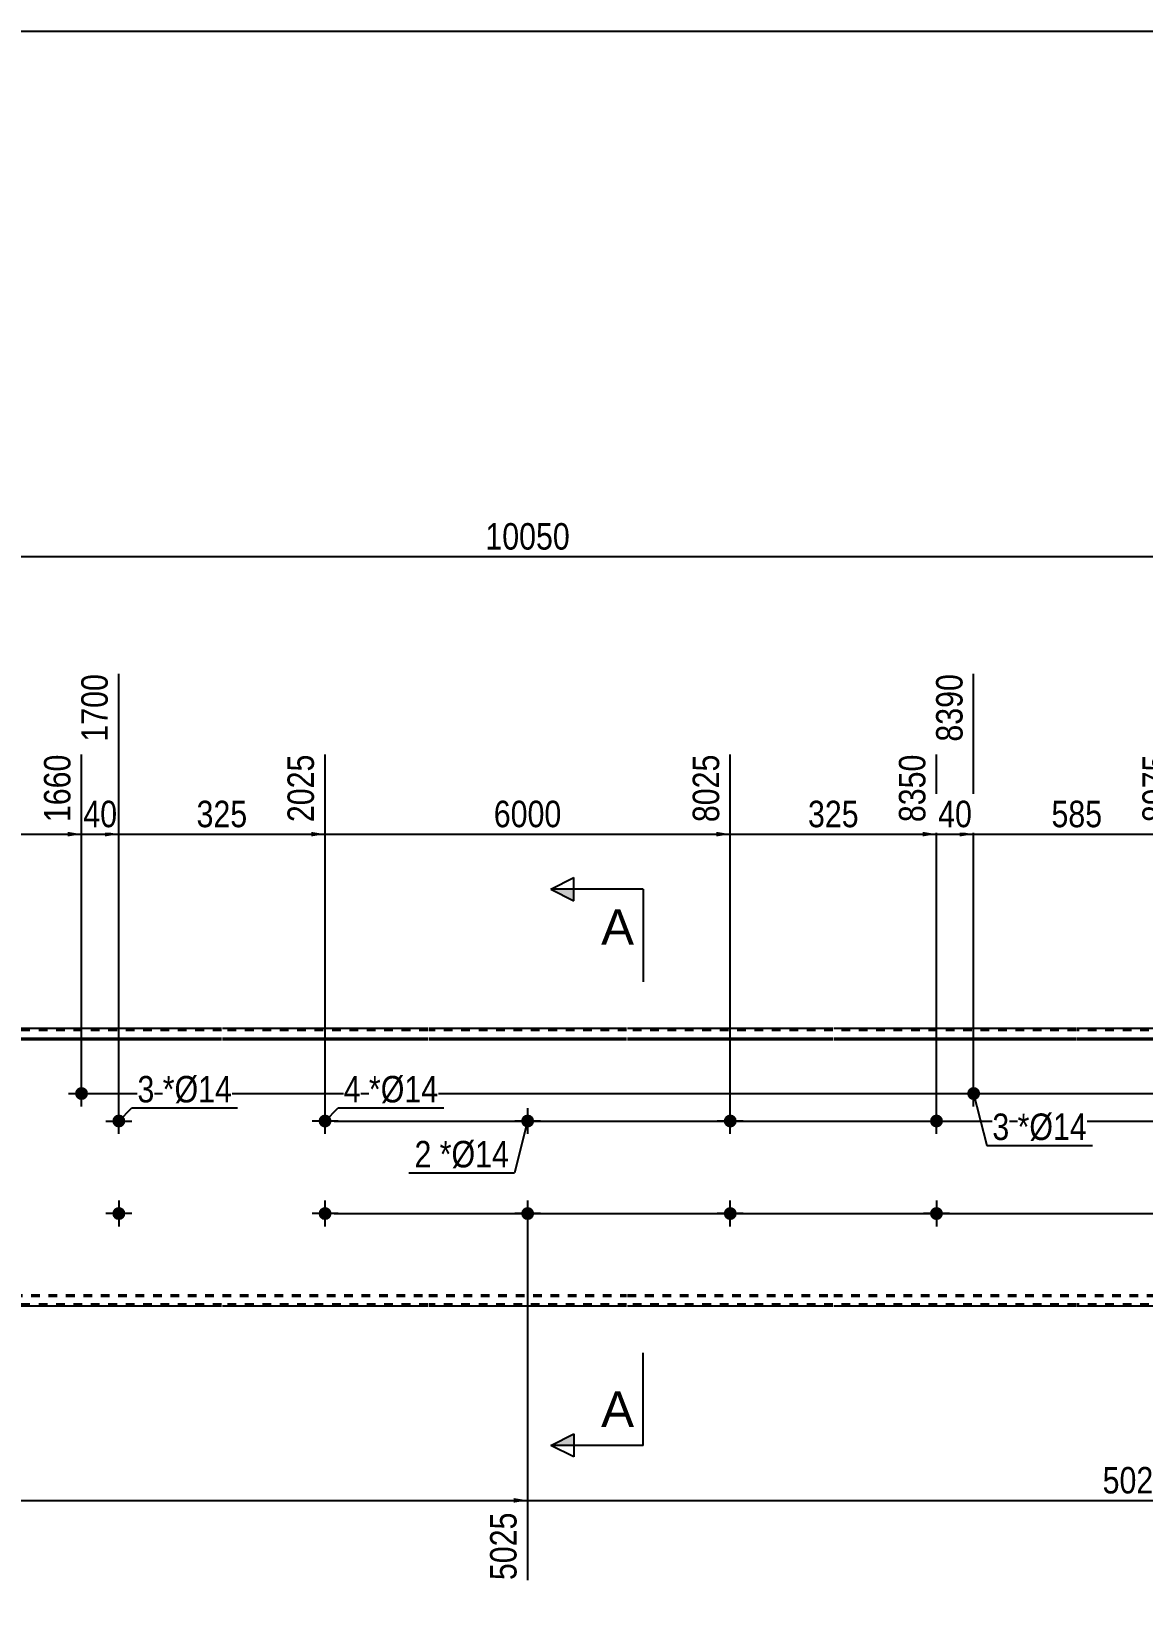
# Model space of a CAD drawing. Header units: millimetres. Extents: x -61 to 342, y -154 to 123.
# Drawn here: x 78 to 198.1, y -47 to 122.8 of the extents above; entities that cross this region are included whole.
import ezdxf

# ---------------------------------------------------------------- set-up
doc = ezdxf.new("R2010")
doc.units = ezdxf.units.MM
doc.linetypes.add('DXK_LINE_DOT1', pattern=[1.8814, 0.9407, -0.9407])
doc.styles.add('Arial', font='ARIAL.TTF', dxfattribs={"height": 0.2})
doc.styles.add('Arial Narrow', font='ARIALN.TTF', dxfattribs={"height": 0.2})

# ---------------------------------------------------------------- blocks, each defined once
blk = doc.blocks.new('Unknown-627190871-2030')
at = {"color": 5, "linetype": 'Continuous'}
blk.add_line((341.77, 122.75), (-58.23, 122.75), dxfattribs=at)
blk = doc.blocks.new('Part-627190871-1218 - 1203')
at = {"color": 2, "linetype": 'Continuous'}
for p, q in [((0, 15), (0, -15)), ((13.6, 15), (0, 15)), ((0, 13.94), (13.6, 13.94)), ((0, 13.8), (13.6, 13.8)), ((39.91, 15), (13.7, 15)), ((13.7, 13.94), (39.91, 13.94)), ((13.7, 13.8), (39.91, 13.8)), ((72.21, 15), (40.01, 15)), ((40.01, 13.94), (72.21, 13.94)), ((40.01, 13.8), (72.21, 13.8)), ((98.52, 15), (72.31, 15)), ((72.31, 13.94), (98.52, 13.94)), ((72.31, 13.8), (98.52, 13.8)), ((120.82, 15), (98.62, 15)), ((98.62, 13.94), (120.82, 13.94)), ((98.62, 13.8), (120.82, 13.8)), ((142.32, 15), (120.92, 15)), ((120.92, 13.94), (142.32, 13.94)), ((120.92, 13.8), (142.32, 13.8)), ((164.61, 15), (142.42, 15)), ((142.42, 13.94), (164.61, 13.94)), ((142.42, 13.8), (164.61, 13.8)), ((190.93, 15), (164.71, 15)), ((164.71, 13.94), (190.93, 13.94)), ((164.71, 13.8), (190.93, 13.8)), ((223.22, 15), (191.03, 15)), ((191.03, 13.94), (223.22, 13.94)), ((191.03, 13.8), (223.22, 13.8)), ((249.54, 15), (223.32, 15)), ((223.32, 13.94), (249.54, 13.94)), ((223.32, 13.8), (249.54, 13.8)), ((263.24, 15), (249.64, 15)), ((249.64, 13.94), (263.24, 13.94)), ((249.64, 13.8), (263.24, 13.8)), ((263.24, 15), (263.24, -15)), ((13.6, -15), (0, -15)), ((39.91, -15), (13.7, -15)), ((72.21, -15), (40.01, -15)), ((98.52, -15), (72.31, -15)), ((120.82, -15), (98.62, -15)), ((142.32, -15), (120.92, -15)), ((164.61, -15), (142.42, -15)), ((190.93, -15), (164.71, -15)), ((223.22, -15), (191.03, -15)), ((249.54, -15), (223.32, -15)), ((263.24, -15), (249.64, -15))]:
    blk.add_line(p, q, dxfattribs=at)
at = {"color": 7, "linetype": 'DXK_LINE_DOT1'}
for p, q in [((13.6, 14.8), (0, 14.8)), ((39.91, 14.8), (13.7, 14.8)), ((72.21, 14.8), (40.01, 14.8)), ((98.52, 14.8), (72.31, 14.8)), ((120.82, 14.8), (98.62, 14.8)), ((142.32, 14.8), (120.92, 14.8)), ((164.61, 14.8), (142.42, 14.8)), ((190.93, 14.8), (164.71, 14.8)), ((223.22, 14.8), (191.03, 14.8)), ((249.54, 14.8), (223.32, 14.8)), ((263.24, 14.8), (249.64, 14.8)), ((0, -13.8), (13.6, -13.8)), ((0, -13.94), (13.6, -13.94)), ((13.6, -14.8), (0, -14.8)), ((13.7, -13.8), (39.91, -13.8)), ((13.7, -13.94), (39.91, -13.94)), ((39.91, -14.8), (13.7, -14.8)), ((40.01, -13.8), (72.21, -13.8)), ((40.01, -13.94), (72.21, -13.94)), ((72.21, -14.8), (40.01, -14.8)), ((72.31, -13.8), (98.52, -13.8)), ((72.31, -13.94), (98.52, -13.94)), ((98.52, -14.8), (72.31, -14.8)), ((98.62, -13.8), (120.82, -13.8)), ((98.62, -13.94), (120.82, -13.94)), ((120.82, -14.8), (98.62, -14.8)), ((120.92, -13.8), (142.32, -13.8)), ((120.92, -13.94), (142.32, -13.94)), ((142.32, -14.8), (120.92, -14.8)), ((142.42, -13.8), (164.61, -13.8)), ((142.42, -13.94), (164.61, -13.94)), ((164.61, -14.8), (142.42, -14.8)), ((164.71, -13.8), (190.93, -13.8)), ((164.71, -13.94), (190.93, -13.94)), ((190.93, -14.8), (164.71, -14.8)), ((191.03, -13.8), (223.22, -13.8)), ((191.03, -13.94), (223.22, -13.94)), ((223.22, -14.8), (191.03, -14.8)), ((223.32, -13.8), (249.54, -13.8)), ((223.32, -13.94), (249.54, -13.94)), ((249.54, -14.8), (223.32, -14.8)), ((249.64, -13.8), (263.24, -13.8)), ((249.64, -13.94), (263.24, -13.94)), ((263.24, -14.8), (249.64, -14.8))]:
    blk.add_line(p, q, dxfattribs=at)
blk = doc.blocks.new('Bolt-627190871-1219 - 1203')
at = {"linetype": 'Continuous'}
blk.add_hatch(color=3, dxfattribs=at).paths.add_polyline_path([(179.13, 7.97, -1), (180.53, 7.97, -1)])
at = {"color": 3, "linetype": 'Continuous'}
for p, q in [((179.83, 6.57), (179.83, 9.37)), ((178.43, 7.97), (181.23, 7.97))]:
    blk.add_line(p, q, dxfattribs=at)
blk = doc.blocks.new('Bolt-627190871-1221 - 1203')
at = {"linetype": 'Continuous'}
blk.add_hatch(color=3, dxfattribs=at).paths.add_polyline_path([(176.51, -5, -1), (175.11, -5, -1)])
at = {"color": 3, "linetype": 'Continuous'}
for p, q in [((177.21, -5), (174.41, -5)), ((175.81, -3.6), (175.81, -6.4))]:
    blk.add_line(p, q, dxfattribs=at)
blk = doc.blocks.new('Bolt-627190871-1224 - 1203')
at = {"linetype": 'Continuous'}
blk.add_hatch(color=3, dxfattribs=at).paths.add_polyline_path([(82.7, 7.97, -1), (84.1, 7.97, -1)])
at = {"color": 3, "linetype": 'Continuous'}
for p, q in [((83.4, 6.57), (83.4, 9.37)), ((82, 7.97), (84.8, 7.97))]:
    blk.add_line(p, q, dxfattribs=at)
blk = doc.blocks.new('Bolt-627190871-1227 - 1203')
at = {"linetype": 'Continuous'}
for points in [[(132.32, 5, -1), (130.92, 5, -1)], [(132.32, -5, -1), (130.92, -5, -1)]]:
    blk.add_hatch(color=3, dxfattribs=at).paths.add_polyline_path(points)
at = {"color": 3, "linetype": 'Continuous'}
for p, q in [((131.62, 6.4), (131.62, 3.6)), ((133.02, 5), (130.22, 5)), ((133.02, -5), (130.22, -5)), ((131.62, -3.6), (131.62, -6.4))]:
    blk.add_line(p, q, dxfattribs=at)
blk = doc.blocks.new('Bolt-627190871-1228 - 1203')
at = {"linetype": 'Continuous'}
blk.add_hatch(color=3, dxfattribs=at).paths.add_polyline_path([(175.11, 5, -1), (176.51, 5, -1)])
at = {"color": 3, "linetype": 'Continuous'}
for p, q in [((175.81, 3.6), (175.81, 6.4)), ((174.41, 5), (177.21, 5))]:
    blk.add_line(p, q, dxfattribs=at)
blk = doc.blocks.new('Bolt-627190871-1230 - 1203')
at = {"linetype": 'Continuous'}
blk.add_hatch(color=3, dxfattribs=at).paths.add_polyline_path([(86.73, 5, -1), (88.13, 5, -1)])
at = {"color": 3, "linetype": 'Continuous'}
for p, q in [((87.43, 3.6), (87.43, 6.4)), ((86.03, 5), (88.83, 5))]:
    blk.add_line(p, q, dxfattribs=at)
blk = doc.blocks.new('Bolt-627190871-1231 - 1203')
at = {"linetype": 'Continuous'}
blk.add_hatch(color=3, dxfattribs=at).paths.add_polyline_path([(88.13, -5, -1), (86.73, -5, -1)])
at = {"color": 3, "linetype": 'Continuous'}
for p, q in [((88.83, -5), (86.03, -5)), ((87.43, -3.6), (87.43, -6.4))]:
    blk.add_line(p, q, dxfattribs=at)
blk = doc.blocks.new('Bolt-627190871-1232 - 1203')
at = {"linetype": 'Continuous'}
for points in [[(1.8, 5, -1), (3.2, 5, -1)], [(109.02, 5, -1), (110.42, 5, -1)]]:
    blk.add_hatch(color=3, dxfattribs=at).paths.add_polyline_path(points)
at = {"color": 3, "linetype": 'Continuous'}
for p, q in [((2.5, 3.6), (2.5, 6.4)), ((109.72, 3.6), (109.72, 6.4)), ((3.9, 5), (1.1, 5)), ((111.12, 5), (108.32, 5))]:
    blk.add_line(p, q, dxfattribs=at)
blk = doc.blocks.new('Bolt-627190871-1233 - 1203')
at = {"linetype": 'Continuous'}
for points in [[(1.8, -5, -1), (3.2, -5, -1)], [(109.02, -5, -1), (110.42, -5, -1)]]:
    blk.add_hatch(color=3, dxfattribs=at).paths.add_polyline_path(points)
at = {"color": 3, "linetype": 'Continuous'}
for p, q in [((3.9, -5), (1.1, -5)), ((2.5, -6.4), (2.5, -3.6)), ((111.12, -5), (108.32, -5)), ((109.72, -6.4), (109.72, -3.6))]:
    blk.add_line(p, q, dxfattribs=at)
blk = doc.blocks.new('Bolt-627190871-1236 - 1203')
at = {"linetype": 'Continuous'}
for points in [[(152.82, 5, -1), (154.22, 5, -1)], [(260.04, 5, -1), (261.44, 5, -1)]]:
    blk.add_hatch(color=3, dxfattribs=at).paths.add_polyline_path(points)
at = {"color": 3, "linetype": 'Continuous'}
for p, q in [((153.52, 3.6), (153.52, 6.4)), ((260.74, 3.6), (260.74, 6.4)), ((154.92, 5), (152.12, 5)), ((262.14, 5), (259.34, 5))]:
    blk.add_line(p, q, dxfattribs=at)
blk = doc.blocks.new('Bolt-627190871-1237 - 1203')
at = {"linetype": 'Continuous'}
for points in [[(152.82, -5, -1), (154.22, -5, -1)], [(260.04, -5, -1), (261.44, -5, -1)]]:
    blk.add_hatch(color=3, dxfattribs=at).paths.add_polyline_path(points)
at = {"color": 3, "linetype": 'Continuous'}
for p, q in [((154.92, -5), (152.12, -5)), ((153.52, -6.4), (153.52, -3.6)), ((262.14, -5), (259.34, -5)), ((260.74, -6.4), (260.74, -3.6))]:
    blk.add_line(p, q, dxfattribs=at)
blk = doc.blocks.new('StraightDimension-627190871-1289 - 1203')
at = {"linetype": 'Continuous'}
blk.add_hatch(color=7, dxfattribs=at).paths.add_polyline_path([(85.93, 36.25), (87.43, 36), (85.93, 35.75)])
at = {"color": 7, "linetype": 'Continuous'}
for p, q in [((87.43, 6), (87.43, 53.31)), ((83.4, 8.97), (83.4, 44.61)), ((83.4, 36), (87.43, 36))]:
    blk.add_line(p, q, dxfattribs=at)
at = {"color": 0, "linetype": 'Continuous'}
blk.add_wipeout([(86.83, 53.91), (82.63, 53.91), (82.63, 45.4), (86.83, 45.4)], dxfattribs=at)
at = {"color": 0}
blk.add_wipeout([(87.84, 36.15), (87.84, 40.35), (82.99, 40.35), (82.99, 36.15)], dxfattribs=at)
at = {"color": 3, "linetype": 'Continuous', "style": 'Arial Narrow'}
blk.add_text('1700', height=2.863, rotation=90.0002, dxfattribs=at).set_placement((86.23, 46))
at = {"color": 3, "style": 'Arial Narrow'}
blk.add_text('40', height=2.863, dxfattribs=at).set_placement((83.59, 36.75))
blk = doc.blocks.new('StraightDimension-627190871-1284 - 1203')
at = {"linetype": 'Continuous'}
blk.add_hatch(color=7, dxfattribs=at).paths.add_polyline_path([(200.63, 36.25), (202.13, 36), (200.63, 35.75)])
at = {"color": 7, "linetype": 'Continuous'}
for p, q in [((179.83, 8.97), (179.83, 53.31)), ((202.13, 6), (202.13, 44.61)), ((179.83, 36), (202.13, 36))]:
    blk.add_line(p, q, dxfattribs=at)
at = {"color": 0, "linetype": 'Continuous'}
blk.add_wipeout([(201.53, 45.21), (197.33, 45.21), (197.33, 36.7), (201.53, 36.7)], dxfattribs=at)
at = {"color": 0}
blk.add_wipeout([(194.32, 36.15), (194.32, 40.35), (187.64, 40.35), (187.64, 36.15)], dxfattribs=at)
at = {"color": 3, "linetype": 'Continuous', "style": 'Arial Narrow'}
blk.add_text('8975', height=2.863, rotation=90.0002, dxfattribs=at).set_placement((200.93, 37.3))
at = {"color": 3, "style": 'Arial Narrow'}
blk.add_text('585', height=2.863, dxfattribs=at).set_placement((188.24, 36.75))
blk = doc.blocks.new('StraightDimension-627190871-1286 - 1203')
at = {"linetype": 'Continuous'}
blk.add_hatch(color=7, dxfattribs=at).paths.add_polyline_path([(174.31, 36.25), (175.81, 36), (174.31, 35.75)])
at = {"color": 7, "linetype": 'Continuous'}
for p, q in [((153.52, 6), (153.52, 44.61)), ((175.81, 6), (175.81, 44.61)), ((153.52, 36), (175.81, 36))]:
    blk.add_line(p, q, dxfattribs=at)
at = {"color": 0, "linetype": 'Continuous'}
blk.add_wipeout([(175.21, 45.21), (171.01, 45.21), (171.01, 36.7), (175.21, 36.7)], dxfattribs=at)
at = {"color": 0}
blk.add_wipeout([(168.01, 36.15), (168.01, 40.35), (161.32, 40.35), (161.32, 36.15)], dxfattribs=at)
at = {"color": 3, "linetype": 'Continuous', "style": 'Arial Narrow'}
blk.add_text('8350', height=2.863, rotation=90.0002, dxfattribs=at).set_placement((174.61, 37.3))
at = {"color": 3, "style": 'Arial Narrow'}
blk.add_text('325', height=2.863, dxfattribs=at).set_placement((161.92, 36.75))
blk = doc.blocks.new('StraightDimension-627190871-1290 - 1203')
at = {"linetype": 'Continuous'}
blk.add_hatch(color=7, dxfattribs=at).paths.add_polyline_path([(81.9, 36.25), (83.4, 36), (81.9, 35.75)])
at = {"color": 7, "linetype": 'Continuous'}
for p, q in [((61.11, 6), (61.11, 48.51)), ((83.4, 8.97), (83.4, 44.61)), ((61.11, 36), (83.4, 36))]:
    blk.add_line(p, q, dxfattribs=at)
at = {"color": 0, "linetype": 'Continuous'}
blk.add_wipeout([(82.8, 45.21), (78.6, 45.21), (78.6, 36.7), (82.8, 36.7)], dxfattribs=at)
at = {"color": 0}
blk.add_wipeout([(75.6, 36.15), (75.6, 40.35), (68.92, 40.35), (68.92, 36.15)], dxfattribs=at)
at = {"color": 3, "linetype": 'Continuous', "style": 'Arial Narrow'}
blk.add_text('1660', height=2.863, rotation=90.0002, dxfattribs=at).set_placement((82.2, 37.3))
at = {"color": 3, "style": 'Arial Narrow'}
blk.add_text('585', height=2.863, dxfattribs=at).set_placement((69.52, 36.75))
blk = doc.blocks.new('StraightDimension-627190871-1288 - 1203')
at = {"linetype": 'Continuous'}
blk.add_hatch(color=7, dxfattribs=at).paths.add_polyline_path([(108.22, 36.25), (109.72, 36), (108.22, 35.75)])
at = {"color": 7, "linetype": 'Continuous'}
for p, q in [((87.43, 6), (87.43, 53.31)), ((109.72, 6), (109.72, 44.61)), ((87.43, 36), (109.72, 36))]:
    blk.add_line(p, q, dxfattribs=at)
at = {"color": 0, "linetype": 'Continuous'}
blk.add_wipeout([(109.12, 45.21), (104.92, 45.21), (104.92, 36.7), (109.12, 36.7)], dxfattribs=at)
at = {"color": 0}
blk.add_wipeout([(101.92, 36.15), (101.92, 40.35), (95.23, 40.35), (95.23, 36.15)], dxfattribs=at)
at = {"color": 3, "linetype": 'Continuous', "style": 'Arial Narrow'}
blk.add_text('2025', height=2.863, rotation=90.0002, dxfattribs=at).set_placement((108.52, 37.3))
at = {"color": 3, "style": 'Arial Narrow'}
blk.add_text('325', height=2.863, dxfattribs=at).set_placement((95.83, 36.75))
blk = doc.blocks.new('StraightDimension-627190871-1381 - 1203')
at = {"linetype": 'Continuous'}
for points in [[(275.75, 3.5), (276, 5), (276.25, 3.5)], [(276.25, -3.5), (276, -5), (275.75, -3.5)]]:
    blk.add_hatch(color=7, dxfattribs=at).paths.add_polyline_path(points)
at = {"color": 7, "linetype": 'Continuous'}
for p, q in [((110.72, 5), (278.4, 5)), ((276, -5), (276, 5)), ((110.72, -5), (278.4, -5))]:
    blk.add_line(p, q, dxfattribs=at)
at = {"color": 0}
blk.add_wipeout([(275.85, 3.34), (271.65, 3.34), (271.65, -3.34), (275.85, -3.34)], dxfattribs=at)
at = {"color": 3, "style": 'Arial Narrow'}
blk.add_text('100', height=2.863, rotation=90.0002, dxfattribs=at).set_placement((275.25, -2.74))
blk = doc.blocks.new('StraightDimension-627190871-1285 - 1203')
at = {"linetype": 'Continuous'}
blk.add_hatch(color=7, dxfattribs=at).paths.add_polyline_path([(178.33, 36.25), (179.83, 36), (178.33, 35.75)])
at = {"color": 7, "linetype": 'Continuous'}
for p, q in [((179.83, 8.97), (179.83, 53.31)), ((175.81, 6), (175.81, 44.61)), ((175.81, 36), (179.83, 36))]:
    blk.add_line(p, q, dxfattribs=at)
at = {"color": 0, "linetype": 'Continuous'}
blk.add_wipeout([(179.23, 53.91), (175.03, 53.91), (175.03, 45.4), (179.23, 45.4)], dxfattribs=at)
at = {"color": 0}
blk.add_wipeout([(180.25, 36.15), (180.25, 40.35), (175.39, 40.35), (175.39, 36.15)], dxfattribs=at)
at = {"color": 3, "linetype": 'Continuous', "style": 'Arial Narrow'}
blk.add_text('8390', height=2.863, rotation=90.0002, dxfattribs=at).set_placement((178.63, 46))
at = {"color": 3, "style": 'Arial Narrow'}
blk.add_text('40', height=2.863, dxfattribs=at).set_placement((175.99, 36.75))
blk = doc.blocks.new('StraightDimension-627190871-1409 - 1203')
at = {"linetype": 'Continuous'}
for points in [[(1.5, 65.75), (0, 66), (1.5, 66.25)], [(261.74, 66.25), (263.24, 66), (261.74, 65.75)]]:
    blk.add_hatch(color=7, dxfattribs=at).paths.add_polyline_path(points)
at = {"color": 7, "linetype": 'Continuous'}
for p, q in [((0, 16), (0, 68.25)), ((263.24, 16), (263.24, 68.25)), ((0, 66), (263.24, 66))]:
    blk.add_line(p, q, dxfattribs=at)
at = {"color": 0}
blk.add_wipeout([(136.79, 66.15), (136.79, 70.35), (126.45, 70.35), (126.45, 66.15)], dxfattribs=at)
at = {"color": 3, "style": 'Arial Narrow'}
blk.add_text('10050', height=2.863, dxfattribs=at).set_placement((127.05, 66.75))
blk = doc.blocks.new('StraightDimension-627190871-1287 - 1203')
at = {"linetype": 'Continuous'}
blk.add_hatch(color=7, dxfattribs=at).paths.add_polyline_path([(152.02, 36.25), (153.52, 36), (152.02, 35.75)])
at = {"color": 7, "linetype": 'Continuous'}
for p, q in [((109.72, 6), (109.72, 44.61)), ((153.52, 6), (153.52, 44.61)), ((109.72, 36), (153.52, 36))]:
    blk.add_line(p, q, dxfattribs=at)
at = {"color": 0, "linetype": 'Continuous'}
blk.add_wipeout([(152.92, 45.21), (148.72, 45.21), (148.72, 36.7), (152.92, 36.7)], dxfattribs=at)
at = {"color": 0}
blk.add_wipeout([(135.88, 36.15), (135.88, 40.35), (127.36, 40.35), (127.36, 36.15)], dxfattribs=at)
at = {"color": 3, "linetype": 'Continuous', "style": 'Arial Narrow'}
blk.add_text('8025', height=2.863, rotation=90.0002, dxfattribs=at).set_placement((152.32, 37.3))
at = {"color": 3, "style": 'Arial Narrow'}
blk.add_text('6000', height=2.863, dxfattribs=at).set_placement((127.96, 36.75))
blk = doc.blocks.new('StraightDimension-627190871-1371 - 1203')
at = {"linetype": 'Continuous'}
blk.add_hatch(color=7, dxfattribs=at).paths.add_polyline_path([(261.74, -35.75), (263.24, -36), (261.74, -36.25)])
at = {"color": 7, "linetype": 'Continuous'}
for p, q in [((131.62, -6), (131.62, -44.61)), ((263.24, -16), (263.24, -46.44)), ((131.62, -36), (263.24, -36))]:
    blk.add_line(p, q, dxfattribs=at)
at = {"color": 0}
blk.add_wipeout([(201.68, -35.85), (201.68, -31.65), (193.17, -31.65), (193.17, -35.85)], dxfattribs=at)
at = {"color": 0, "linetype": 'Continuous'}
blk.add_wipeout([(262.64, -36.7), (258.44, -36.7), (258.44, -47.04), (262.64, -47.04)], dxfattribs=at)
at = {"color": 3, "style": 'Arial Narrow'}
blk.add_text('5025', height=2.863, dxfattribs=at).set_placement((193.77, -35.25))
at = {"color": 3, "linetype": 'Continuous', "style": 'Arial Narrow'}
blk.add_text('10050', height=2.863, rotation=90.0002, dxfattribs=at).set_placement((262.04, -46.44))
blk = doc.blocks.new('StraightDimension-627190871-1372 - 1203')
at = {"linetype": 'Continuous'}
blk.add_hatch(color=7, dxfattribs=at).paths.add_polyline_path([(130.12, -35.75), (131.62, -36), (130.12, -36.25)])
at = {"color": 7, "linetype": 'Continuous'}
for p, q in [((131.62, -6), (131.62, -44.61)), ((0, -16), (0, -39.13)), ((0, -36), (131.62, -36))]:
    blk.add_line(p, q, dxfattribs=at)
at = {"color": 0}
blk.add_wipeout([(70.07, -35.85), (70.07, -31.65), (61.55, -31.65), (61.55, -35.85)], dxfattribs=at)
at = {"color": 0, "linetype": 'Continuous'}
for points in [[(-0.6, -36.7), (-4.8, -36.7), (-4.8, -39.73), (-0.6, -39.73)], [(131.02, -36.7), (126.82, -36.7), (126.82, -45.21), (131.02, -45.21)]]:
    blk.add_wipeout(points, dxfattribs=at)
at = {"color": 3, "style": 'Arial Narrow'}
blk.add_text('5025', height=2.863, dxfattribs=at).set_placement((62.15, -35.25))
at = {"color": 3, "linetype": 'Continuous', "style": 'Arial Narrow'}
for s, height, p in [('0', 2.86, (-1.2, -39.13)), ('5025', 2.863, (130.42, -44.61))]:
    blk.add_text(s, height=height, rotation=90.0002, dxfattribs=at).set_placement(p)
blk = doc.blocks.new('StraightDimension-627190871-1379 - 1203')
at = {"linetype": 'Continuous'}
for points in [[(275.75, 13.5), (276, 15), (276.25, 13.5)], [(276.25, 9.47), (276, 7.97), (275.75, 9.47)]]:
    blk.add_hatch(color=7, dxfattribs=at).paths.add_polyline_path(points)
at = {"color": 7, "linetype": 'Continuous'}
for p, q in [((264.24, 15), (278.4, 15)), ((276, 7.97), (276, 15)), ((84.4, 7.97), (278.4, 7.97))]:
    blk.add_line(p, q, dxfattribs=at)
at = {"color": 0}
blk.add_wipeout([(275.85, 13.91), (271.65, 13.91), (271.65, 9.06), (275.85, 9.06)], dxfattribs=at)
at = {"color": 3, "style": 'Arial Narrow'}
blk.add_text('70', height=2.863, rotation=90.0002, dxfattribs=at).set_placement((275.25, 9.66))
blk = doc.blocks.new('StraightDimension-627190871-1380 - 1203')
at = {"linetype": 'Continuous'}
for points in [[(275.75, 6.47), (276, 7.97), (276.25, 6.47)], [(276.25, 6.5), (276, 5), (275.75, 6.5)]]:
    blk.add_hatch(color=7, dxfattribs=at).paths.add_polyline_path(points)
at = {"color": 7, "linetype": 'Continuous'}
for p, q in [((84.4, 7.97), (278.4, 7.97)), ((276, 5), (276, 7.97)), ((110.72, 5), (278.4, 5))]:
    blk.add_line(p, q, dxfattribs=at)
at = {"color": 0}
blk.add_wipeout([(275.85, 8.91), (271.65, 8.91), (271.65, 4.06), (275.85, 4.06)], dxfattribs=at)
at = {"color": 3, "style": 'Arial Narrow'}
blk.add_text('30', height=2.863, rotation=90.0002, dxfattribs=at).set_placement((275.25, 4.66))
blk = doc.blocks.new('StraightDimension-627190871-1382 - 1203')
at = {"linetype": 'Continuous'}
for points in [[(275.75, -6.5), (276, -5), (276.25, -6.5)], [(276.25, -13.5), (276, -15), (275.75, -13.5)]]:
    blk.add_hatch(color=7, dxfattribs=at).paths.add_polyline_path(points)
at = {"color": 7, "linetype": 'Continuous'}
for p, q in [((110.72, -5), (278.4, -5)), ((276, -15), (276, -5)), ((264.24, -15), (278.4, -15))]:
    blk.add_line(p, q, dxfattribs=at)
at = {"color": 0}
blk.add_wipeout([(275.85, -6.66), (271.65, -6.66), (271.65, -13.34), (275.85, -13.34)], dxfattribs=at)
at = {"color": 3, "style": 'Arial Narrow'}
blk.add_text('100', height=2.863, rotation=90.0002, dxfattribs=at).set_placement((275.25, -12.74))
blk = doc.blocks.new('SectionMark-627190871-1276 - 1203')
at = {"linetype": 'Continuous'}
for points in [[(136.62, 30.05), (136.62, 28.8), (134.12, 30.05)], [(136.62, -28.8), (136.62, -30.05), (134.12, -30.05)]]:
    blk.add_hatch(color=30, dxfattribs=at).paths.add_polyline_path(points)
at = {"color": 30, "linetype": 'Continuous'}
for p, q in [((134.12, 30.05), (136.62, 31.3)), ((136.62, 28.8), (136.62, 31.3)), ((144.12, 30.05), (134.12, 30.05)), ((134.12, 30.05), (136.62, 28.8)), ((144.12, 30.05), (144.12, 20.05)), ((144.12, -30.05), (144.12, -20.05)), ((134.12, -30.05), (136.62, -28.8)), ((136.62, -28.8), (136.62, -31.3)), ((144.12, -30.05), (134.12, -30.05)), ((136.62, -31.3), (134.12, -30.05))]:
    blk.add_line(p, q, dxfattribs=at)
at = {"color": 0, "linetype": 'Continuous'}
for points in [[(143.12, 24.05), (143.12, 28.05), (139.56, 28.05), (139.56, 24.05)], [(143.12, -28.05), (143.12, -24.05), (139.56, -24.05), (139.56, -28.05)]]:
    blk.add_wipeout(points, dxfattribs=at)
at = {"color": 96, "linetype": 'Continuous', "style": 'Arial'}
for p in [(139.56, 24.05), (139.56, -28.05)]:
    blk.add_text('A', height=3.82, dxfattribs=at).set_placement(p)
blk = doc.blocks.new('MarkSet-627190871-1424 - 1203')
at = {"color": 0}
for points in [[(183.68, 2.95), (183.68, 5.95), (181.85, 5.95), (181.85, 2.95)], [(185.85, 2.95), (185.85, 5.95), (184.58, 5.95), (184.58, 2.95)]]:
    blk.add_wipeout(points, dxfattribs=at)
for points in [[(183.68, 2.95), (183.68, 5.95), (181.85, 5.95), (181.85, 2.95)], [(185.85, 2.95), (185.85, 5.95), (184.58, 5.95), (184.58, 2.95)]]:
    blk.add_wipeout(points, dxfattribs=at)
at = {"color": 7, "linetype": 'Continuous'}
blk.add_line((179.83, 7.97), (181.25, 2.35), dxfattribs=at)
at = {"color": 3, "style": 'Arial Narrow'}
blk.add_text('3', height=2.86, dxfattribs=at).set_placement((181.85, 2.95))
at = {"color": 0}
blk.add_wipeout([(192.07, 2.95), (192.07, 5.95), (185.85, 5.95), (185.85, 2.95)], dxfattribs=at)
blk.add_wipeout([(192.07, 2.95), (192.07, 5.95), (185.85, 5.95), (185.85, 2.95)], dxfattribs=at)
at = {"color": 7, "linetype": 'Continuous'}
blk.add_line((181.25, 2.35), (192.67, 2.35), dxfattribs=at)
at = {"color": 3, "style": 'Arial Narrow'}
for s, height, p in [('*', 2.86, (184.58, 2.95)), ('Ø14', 2.863, (185.85, 2.95))]:
    blk.add_text(s, height=height, dxfattribs=at).set_placement(p)
blk = doc.blocks.new('MarkSet-627190871-1445 - 1203')
at = {"color": 0}
for points in [[(91.27, 7.01), (91.27, 10.01), (89.44, 10.01), (89.44, 7.01)], [(93.45, 7.01), (93.45, 10.01), (92.17, 10.01), (92.17, 7.01)]]:
    blk.add_wipeout(points, dxfattribs=at)
for points in [[(91.27, 7.01), (91.27, 10.01), (89.44, 10.01), (89.44, 7.01)], [(93.45, 7.01), (93.45, 10.01), (92.17, 10.01), (92.17, 7.01)]]:
    blk.add_wipeout(points, dxfattribs=at)
at = {"color": 7, "linetype": 'Continuous'}
blk.add_line((87.43, 5), (88.84, 6.41), dxfattribs=at)
at = {"color": 3, "style": 'Arial Narrow'}
blk.add_text('3', height=2.86, dxfattribs=at).set_placement((89.44, 7.01))
at = {"color": 0}
blk.add_wipeout([(99.66, 7.01), (99.66, 10.01), (93.45, 10.01), (93.45, 7.01)], dxfattribs=at)
blk.add_wipeout([(99.66, 7.01), (99.66, 10.01), (93.45, 10.01), (93.45, 7.01)], dxfattribs=at)
at = {"color": 7, "linetype": 'Continuous'}
blk.add_line((88.84, 6.41), (100.26, 6.41), dxfattribs=at)
at = {"color": 3, "style": 'Arial Narrow'}
for s, height, p in [('*', 2.86, (92.17, 7.01)), ('Ø14', 2.863, (93.45, 7.01))]:
    blk.add_text(s, height=height, dxfattribs=at).set_placement(p)
blk = doc.blocks.new('MarkSet-627190871-1451 - 1203')
at = {"color": 0}
for points in [[(113.56, 7.01), (113.56, 10.01), (111.74, 10.01), (111.74, 7.01)], [(115.74, 7.01), (115.74, 10.01), (114.46, 10.01), (114.46, 7.01)]]:
    blk.add_wipeout(points, dxfattribs=at)
for points in [[(113.56, 7.01), (113.56, 10.01), (111.74, 10.01), (111.74, 7.01)], [(115.74, 7.01), (115.74, 10.01), (114.46, 10.01), (114.46, 7.01)]]:
    blk.add_wipeout(points, dxfattribs=at)
at = {"color": 7, "linetype": 'Continuous'}
blk.add_line((109.72, 5), (111.14, 6.41), dxfattribs=at)
at = {"color": 3, "style": 'Arial Narrow'}
blk.add_text('4', height=2.86, dxfattribs=at).set_placement((111.74, 7.01))
at = {"color": 0}
blk.add_wipeout([(121.96, 7.01), (121.96, 10.01), (115.74, 10.01), (115.74, 7.01)], dxfattribs=at)
blk.add_wipeout([(121.96, 7.01), (121.96, 10.01), (115.74, 10.01), (115.74, 7.01)], dxfattribs=at)
at = {"color": 7, "linetype": 'Continuous'}
blk.add_line((111.14, 6.41), (122.56, 6.41), dxfattribs=at)
at = {"color": 3, "style": 'Arial Narrow'}
for s, height, p in [('*', 2.86, (114.46, 7.01)), ('Ø14', 2.863, (115.74, 7.01))]:
    blk.add_text(s, height=height, dxfattribs=at).set_placement(p)
blk = doc.blocks.new('Mark-627190871-1461 - 1203')
at = {"color": 0}
for points in [[(121.21, -0.01), (121.21, 2.99), (119.39, 2.99), (119.39, -0.01)], [(123.39, -0.01), (123.39, 2.99), (122.11, 2.99), (122.11, -0.01)]]:
    blk.add_wipeout(points, dxfattribs=at)
for points in [[(121.21, -0.01), (121.21, 2.99), (119.39, 2.99), (119.39, -0.01)], [(123.39, -0.01), (123.39, 2.99), (122.11, 2.99), (122.11, -0.01)]]:
    blk.add_wipeout(points, dxfattribs=at)
at = {"color": 3, "style": 'Arial Narrow'}
blk.add_text('2', height=2.86, dxfattribs=at).set_placement((119.39, -0.01))
at = {"color": 0}
blk.add_wipeout([(129.6, -0.01), (129.6, 2.99), (123.39, 2.99), (123.39, -0.01)], dxfattribs=at)
blk.add_wipeout([(129.6, -0.01), (129.6, 2.99), (123.39, 2.99), (123.39, -0.01)], dxfattribs=at)
at = {"color": 7, "linetype": 'Continuous'}
for p in [(131.62, 5), (118.79, -0.61)]:
    blk.add_line(p, (130.2, -0.61), dxfattribs=at)
at = {"color": 3, "style": 'Arial Narrow'}
for s, height, p in [('*', 2.86, (122.11, -0.01)), ('Ø14', 2.863, (123.39, -0.01))]:
    blk.add_text(s, height=height, dxfattribs=at).set_placement(p)

msp = doc.modelspace()

# ---------------------------------------------------------------- block references
for name in ['Unknown-627190871-2030', 'Part-627190871-1218 - 1203', 'Bolt-627190871-1224 - 1203', 'Bolt-627190871-1219 - 1203', 'Bolt-627190871-1232 - 1203', 'Bolt-627190871-1230 - 1203', 'Bolt-627190871-1227 - 1203', 'Bolt-627190871-1236 - 1203', 'Bolt-627190871-1228 - 1203', 'Bolt-627190871-1233 - 1203', 'Bolt-627190871-1231 - 1203', 'Bolt-627190871-1237 - 1203', 'Bolt-627190871-1221 - 1203']:
    msp.add_blockref(name, (0, 0))

# ---------------------------------------------------------------- next in the draw order: block references
for name in ['StraightDimension-627190871-1289 - 1203', 'StraightDimension-627190871-1284 - 1203', 'StraightDimension-627190871-1286 - 1203', 'StraightDimension-627190871-1381 - 1203', 'StraightDimension-627190871-1371 - 1203']:
    msp.add_blockref(name, (0, 0))

# ---------------------------------------------------------------- next in the draw order: block references
for name in ['StraightDimension-627190871-1288 - 1203', 'StraightDimension-627190871-1285 - 1203', 'StraightDimension-627190871-1290 - 1203', 'StraightDimension-627190871-1372 - 1203']:
    msp.add_blockref(name, (0, 0))

# ---------------------------------------------------------------- next in the draw order: block references
for name in ['StraightDimension-627190871-1409 - 1203', 'StraightDimension-627190871-1382 - 1203']:
    msp.add_blockref(name, (0, 0))

# ---------------------------------------------------------------- next in the draw order: block references
msp.add_blockref('StraightDimension-627190871-1287 - 1203', (0, 0))

# ---------------------------------------------------------------- next in the draw order: block references
msp.add_blockref('StraightDimension-627190871-1379 - 1203', (0, 0))

# ---------------------------------------------------------------- next in the draw order: block references
msp.add_blockref('StraightDimension-627190871-1380 - 1203', (0, 0))

# ---------------------------------------------------------------- next in the draw order: block references
for name in ['SectionMark-627190871-1276 - 1203', 'MarkSet-627190871-1445 - 1203', 'MarkSet-627190871-1451 - 1203', 'MarkSet-627190871-1424 - 1203']:
    msp.add_blockref(name, (0, 0))

# ---------------------------------------------------------------- next in the draw order: block references
msp.add_blockref('Mark-627190871-1461 - 1203', (0, 0))

doc.saveas('drawing.dxf')
